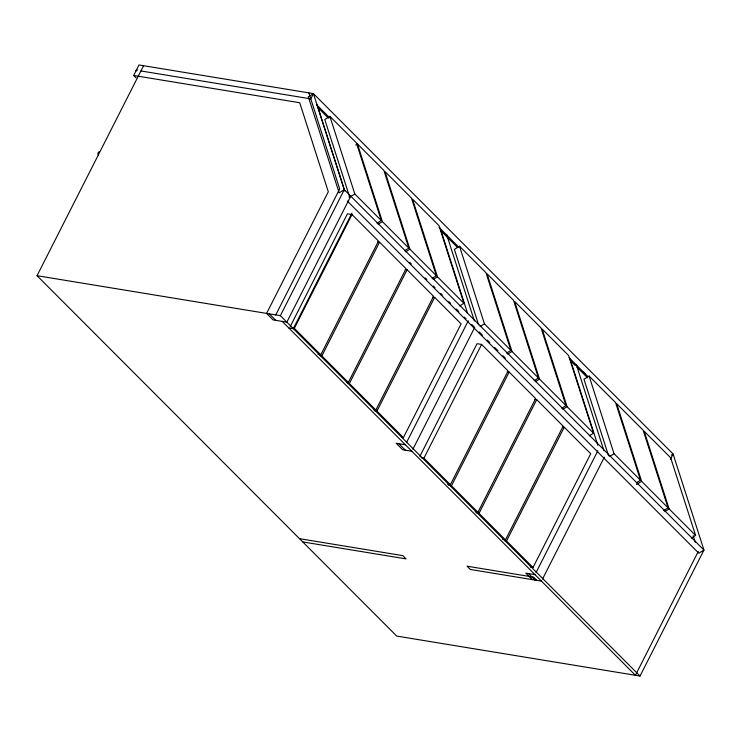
<?xml version="1.0" encoding="UTF-8"?>
<svg xmlns="http://www.w3.org/2000/svg" width="741" height="741" viewBox="0 0 741 741"><rect width="100%" height="100%" fill="white"/><g stroke="black" fill="none" stroke-linecap="round" stroke-linejoin="round"><path stroke-width="1.11" d="M136.094 77.898L133.667 75.462L138.993 64.958L313.443 93.616L673.106 453.992L703.95 550.044L640.029 676.042L396.713 636.074L37.05 275.698L143.578 65.717M347.325 201.043L698.819 553.231L703.95 550.044L344.287 189.677L313.443 93.616L310.785 98.868L140.92 70.96M275.772 314.916L339.693 188.918L308.849 92.857M640.029 676.042L280.367 315.666L344.287 189.677L339.156 192.855L308.312 96.793L313.443 93.616M348.928 195.865L350.762 196.17L286.841 322.159L273.077 319.899L266.593 313.406L328.309 191.762L299.725 102.73L133.667 75.462M290.24 326.54L347.427 213.825L352.012 214.575L378.475 241.094L320.77 354.828L318.019 354.383M351.919 213.158L293.325 328.652L288.731 327.902M320.77 354.828L294.307 328.319L352.012 214.575M379.559 242.168L406.022 268.687L348.316 382.43L321.853 355.912L379.559 242.168L377.725 241.872M407.096 269.77L433.559 296.28L375.854 410.023L349.391 383.514L407.096 269.77L405.262 269.465M434.643 297.363L461.106 323.882L403.4 437.625L376.937 411.107L434.643 297.363L432.8 297.058M406.42 442.729L468.266 320.834M412.904 449.222L474.74 327.327M419.851 456.4L477.037 343.685L481.622 344.435L508.085 370.954L450.38 484.697L447.629 484.243M450.38 484.697L423.917 458.179L481.622 344.435M509.169 372.038L535.632 398.547L477.926 512.29L451.464 485.781L509.169 372.038L507.326 371.732M536.706 399.631L563.169 426.149L505.464 539.893L479.001 513.374L536.706 399.631L534.872 399.334M564.253 427.233L590.716 453.742L533.011 567.486L506.548 540.967L564.253 427.233L562.41 426.927M536.03 572.589L597.876 450.695M542.514 579.082L604.35 457.188M670.448 459.235L673.106 453.992L671.402 455.048M698.318 551.341L635.435 675.283L282.256 321.409M377.021 223.161L381.291 220.512L356.356 142.856L329.893 116.337L324.771 119.514L349.002 194.994M355.726 144.995L357.44 143.939L383.903 170.449L408.837 248.115L404.558 250.764M349.057 197.226L350.762 196.17M350.558 196.652L354.828 194.003L329.893 116.337M378.095 224.245L382.375 221.596L357.44 143.939M405.642 251.847L409.912 249.198L384.977 171.532L411.44 198.042L436.375 275.708L432.105 278.357M506.631 353.031L510.901 350.382L485.966 272.716L459.503 246.207L454.381 249.384L478.612 324.854M433.179 279.44L437.459 276.791L412.524 199.125L438.987 225.644L463.922 303.31L459.642 305.959M480.168 326.512L484.438 323.863L459.503 246.207M507.705 354.115L511.985 351.466L487.05 273.8L513.513 300.318L538.448 377.975L534.168 380.624M535.252 381.708L539.522 379.059L514.587 301.392L541.05 327.911L565.985 405.577L561.715 408.226M636.241 482.891L640.511 480.242L615.576 402.585L589.114 376.067L583.991 379.244L608.574 455.817M562.789 409.31L567.069 406.661L542.134 328.995L568.597 355.504L593.532 433.17L589.252 435.819M609.778 456.382L614.048 453.733L589.114 376.067M636.463 484.503L641.595 481.326L616.66 403.669L643.123 430.178L668.058 507.844L663.779 510.493M664.862 511.577L669.132 508.928L644.198 431.262L670.661 457.771L695.595 535.437L691.325 538.086M37.05 275.698L280.367 315.666M292.473 328.013L294.307 328.319M320.019 355.615L321.853 355.912M346.473 382.124L348.316 382.43M347.557 383.208L349.391 383.514M374.02 409.727L375.854 410.023M374.177 410.653L376.937 411.107M401.557 437.32L403.4 437.625M405.383 444.776L396.203 443.266L402.678 449.759L411.866 451.269M421.166 457.734L423.917 458.179M448.703 485.327L451.464 485.781M475.166 511.836L477.926 512.29M476.25 512.92L479.001 513.374M502.713 539.439L505.464 539.893M504.704 540.671L506.548 540.967M530.25 567.032L533.011 567.486M534.993 574.636L525.814 573.136L532.288 579.629M299.512 538.679L402.798 555.639L406.04 558.89L302.745 541.921M541.476 581.139L470.313 569.449L467.071 566.198L533.64 577.137L536.882 580.379M316.5 104.592L329.578 117.699M439.117 227.45L458.735 247.105M569.088 357.681L587.891 376.511M582.972 371.991L585.418 374.446M317.87 107.556L328.495 118.208M440.487 230.414L457.651 247.614M570.45 360.645L575.359 365.554M576.989 367.193L587.622 377.845M354.828 194.003L381.291 220.512M382.375 221.596L408.837 248.115M409.912 249.198L436.375 275.708M437.459 276.791L463.922 303.31M484.438 323.863L510.901 350.382M511.985 351.466L538.448 377.975M539.522 379.059L565.985 405.577M567.069 406.661L593.532 433.17M614.048 453.733L640.511 480.242M641.595 481.326L668.058 507.844M669.132 508.928L695.595 535.437M409.662 262.305L411.292 263.944M425.195 277.866L426.825 279.505M433.365 286.054L435.004 287.693M440.728 293.427L442.358 295.066M448.898 301.624L450.537 303.264M456.261 308.997L458.707 311.452M464.431 317.185L466.07 318.825M471.795 324.558L474.249 327.013M479.149 331.931L482.419 335.21M487.328 340.119L489.782 342.583M494.682 347.492L497.952 350.771M502.861 355.689L505.316 358.144M269.279 313.841L275.763 320.334M398.89 443.711L405.373 450.204M528.5 573.571L534.983 580.064M693.187 535.678L695.299 542.264M576.303 364.544L603.989 450.778M569.82 358.051L597.857 445.378M446.693 234.675L474.379 320.909M440.219 228.182L467.552 313.323M317.083 104.814L344.769 191.048M135.983 71.201A1.556 0.954 0.1 0 1 136.65 70.117M137.02 70.015A1.556 0.954 0.1 0 1 137.418 69.978M98.544 155.008A1.556 1.028 -80.7 0 1 98.062 152.905A1.556 1.028 -80.7 0 1 99.618 152.201"/></g></svg>
